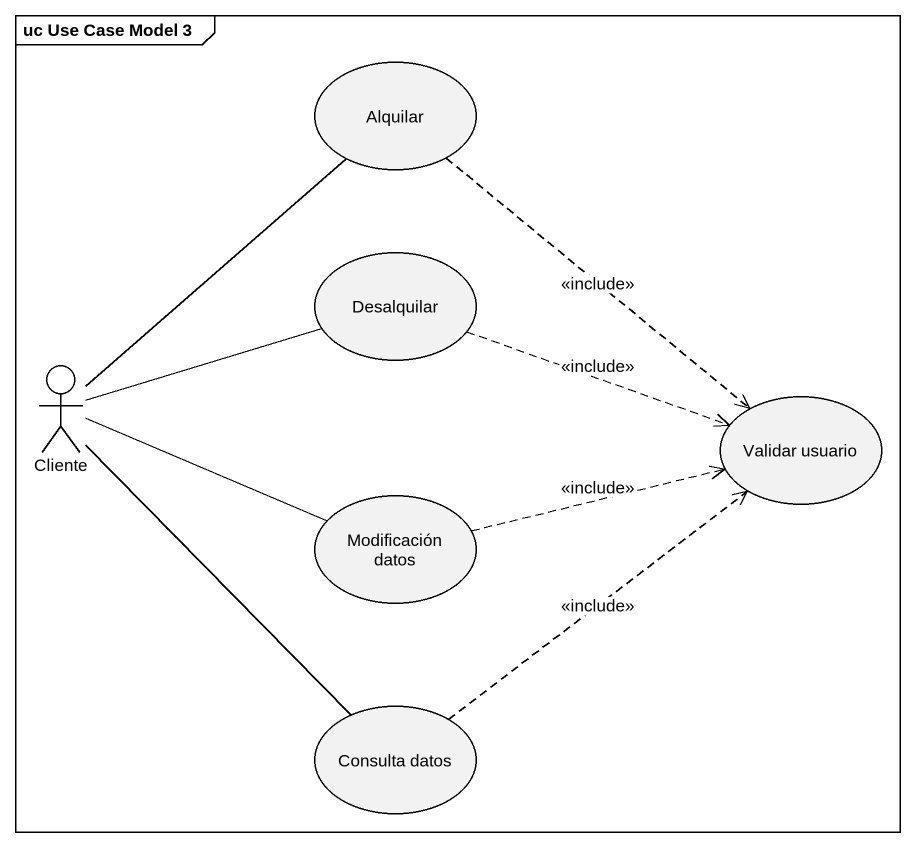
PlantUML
@startuml
mainframe uc Use Case Model 3
usecase Alquilar
usecase Desalquilar
actor Cliente
usecase "Validar usuario" as Validar_usuario
usecase "Modificación datos" as Modificación_datos
usecase "Consulta datos" as Consulta_datos
Alquilar ..> Validar_usuario : <<include>>
Desalquilar .right.> Validar_usuario : <<include>>
Cliente -up- Alquilar
Cliente -right- Desalquilar
Cliente -right- Modificación_datos
Cliente -- Consulta_datos
Modificación_datos .right.> Validar_usuario : <<include>>
Consulta_datos .up.> Validar_usuario : <<include>>
@enduml
